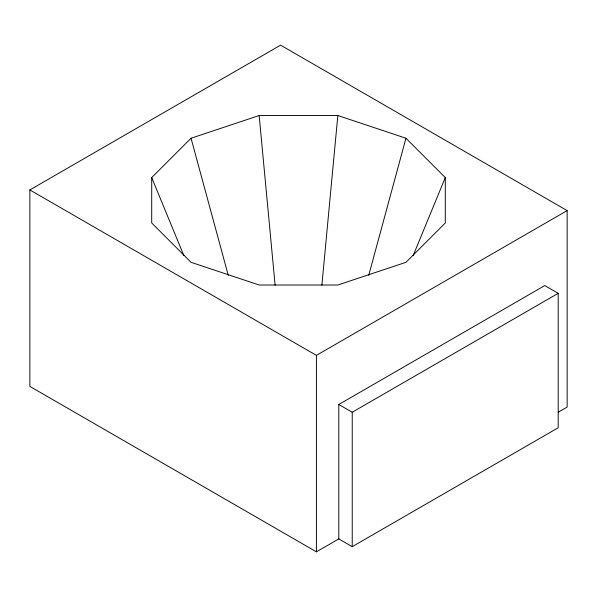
<?xml version="1.0" encoding="UTF-8"?>
<svg xmlns="http://www.w3.org/2000/svg" width="597" height="597" viewBox="0 0 597 597"><rect width="100%" height="100%" fill="white"/><g stroke="black" fill="none" stroke-linecap="round" stroke-linejoin="round"><path stroke-width="0.9" d="M321.88 285.247L337.835 115.52L259.165 115.52L191.04 138.228L151.705 177.555L151.705 222.972L191.04 262.307L259.165 285.015L337.835 285.015L405.96 262.307L445.295 222.972L445.295 177.555L405.96 138.228L337.835 115.52M368.73 275.351L405.96 138.228M413.117 255.68L445.295 177.555M338.984 538.807L316.41 551.837L29.85 386.393L29.85 189.928L280.59 45.163L567.15 210.607L567.15 407.072L558.285 412.191M29.85 189.928L316.41 355.372L567.15 210.607M338.798 404.49L544.762 285.575L558.195 293.328L558.195 427.758L352.23 546.665L338.798 538.912L338.798 404.49L352.23 412.243L558.195 293.328M151.705 177.555L183.883 255.68M191.04 138.228L228.27 275.351M259.165 115.52L275.12 285.247M352.23 412.243L352.23 546.665M316.41 355.372L316.41 551.837"/></g></svg>
